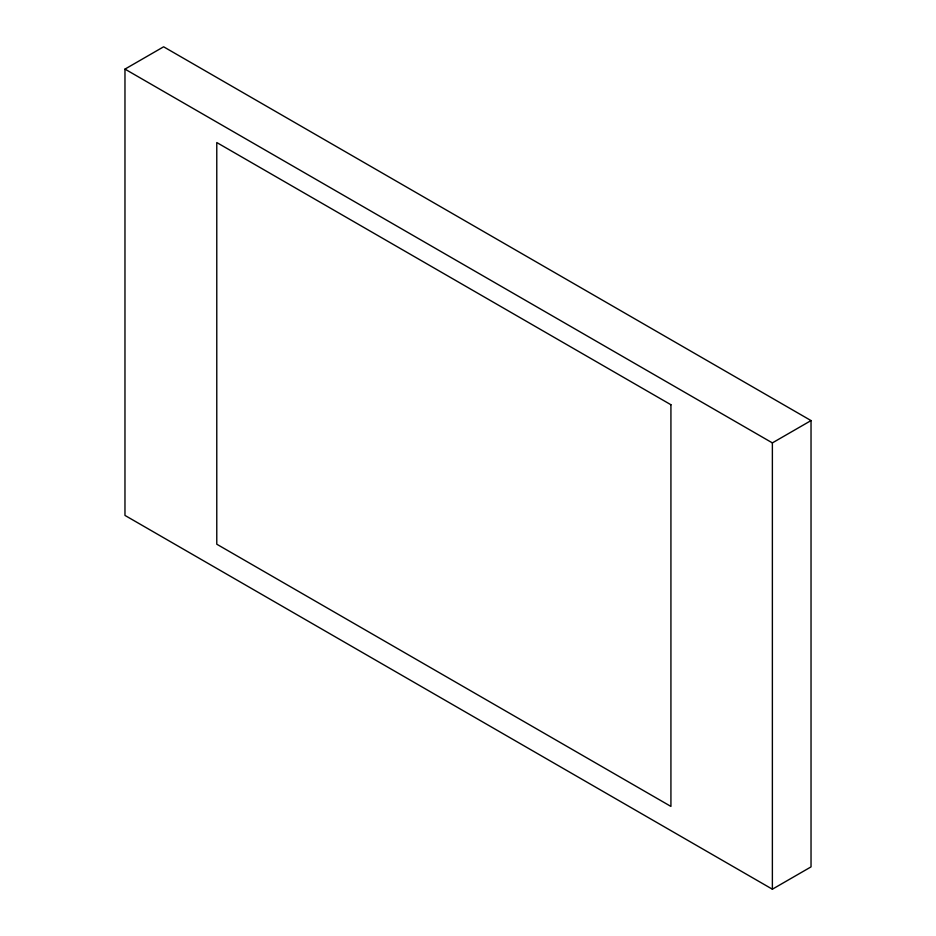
<?xml version="1.0" encoding="UTF-8"?>
<svg xmlns="http://www.w3.org/2000/svg" width="936" height="936" viewBox="0 0 936 936"><rect width="100%" height="100%" fill="white"/><g stroke="black" fill="none" stroke-linecap="round" stroke-linejoin="round"><path stroke-width="1.4" d="M124.968 69.112L163.624 46.8L811.032 420.58L811.032 866.888L772.375 889.2L124.968 515.42L124.968 69.112L772.375 442.892L811.032 420.58M772.375 442.892L772.375 889.2M670.925 404.738L216.778 142.541L216.778 544.214L670.925 806.422L670.925 404.738"/></g></svg>
